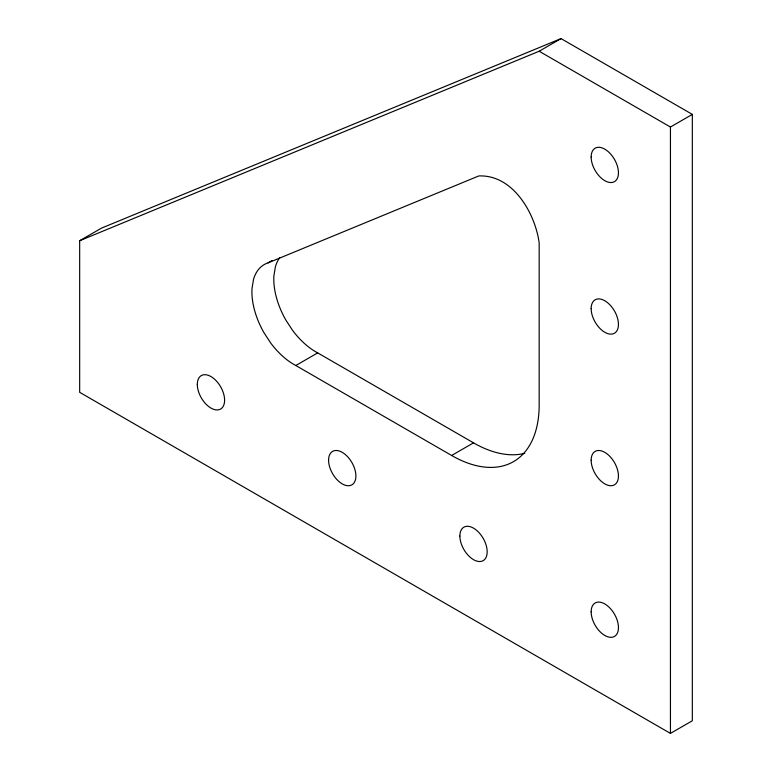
<?xml version="1.0" encoding="UTF-8"?>
<svg xmlns="http://www.w3.org/2000/svg" width="772" height="772" viewBox="0 0 772 772"><rect width="100%" height="100%" fill="white"/><g stroke="black" fill="none" stroke-linecap="round" stroke-linejoin="round"><path stroke-width="1.16" d="M79.67 240.729L101.557 228.097L561.041 38.6L692.33 114.391L692.33 720.768L670.443 733.4L79.67 392.321L79.67 240.729L539.165 51.232L561.041 38.6M524.767 453.299A123.771 71.458 60 0 1 473.525 442.848L451.639 455.48L295.811 365.513A59.357 34.277 60 0 1 270.692 343L263.899 332.587A59.357 34.277 60 0 1 252 288.583L253.505 279.425A59.357 34.277 60 0 1 268.058 262.866L272.226 260.463M539.165 51.232L670.443 127.033L692.33 114.391M295.811 365.513L317.688 352.881L473.525 442.848M268.058 262.866L478.775 175.948C512.84 174.424 535.15 213.12 539.174 242.9L539.165 404.953A123.771 71.458 60 0 1 451.639 455.48M670.443 127.033L670.443 733.4M317.688 352.881A59.357 34.277 60 0 1 292.578 330.368L285.785 319.955A59.357 34.277 60 0 1 273.886 275.951L275.392 266.794A59.357 34.277 60 0 1 279.918 257.443M591.149 157.044A19.31 11.146 60 0 0 611.627 182.52A19.31 11.146 60 0 0 611.627 155.211A19.31 11.146 60 0 0 591.149 157.044M197.304 384.437A19.31 11.146 60 0 0 217.781 409.913A19.31 11.146 60 0 0 217.781 382.603A19.31 11.146 60 0 0 197.304 384.437M591.149 308.636A19.31 11.146 60 0 0 611.627 334.112A19.31 11.146 60 0 0 611.627 306.812A19.31 11.146 60 0 0 591.149 308.636M591.149 611.82A19.31 11.146 60 0 0 611.627 637.305A19.31 11.146 60 0 0 611.627 609.996A19.31 11.146 60 0 0 591.149 611.82M328.582 460.228A19.31 11.146 60 0 0 349.069 485.713A19.31 11.146 60 0 0 349.069 458.404A19.31 11.146 60 0 0 328.582 460.228M459.871 536.029A19.31 11.146 60 0 0 480.348 561.505A19.31 11.146 60 0 0 480.348 534.195A19.31 11.146 60 0 0 459.871 536.029M591.149 460.228A19.31 11.146 60 0 0 611.627 485.704A19.31 11.146 60 0 0 611.627 458.404A19.31 11.146 60 0 0 591.149 460.228"/></g></svg>
